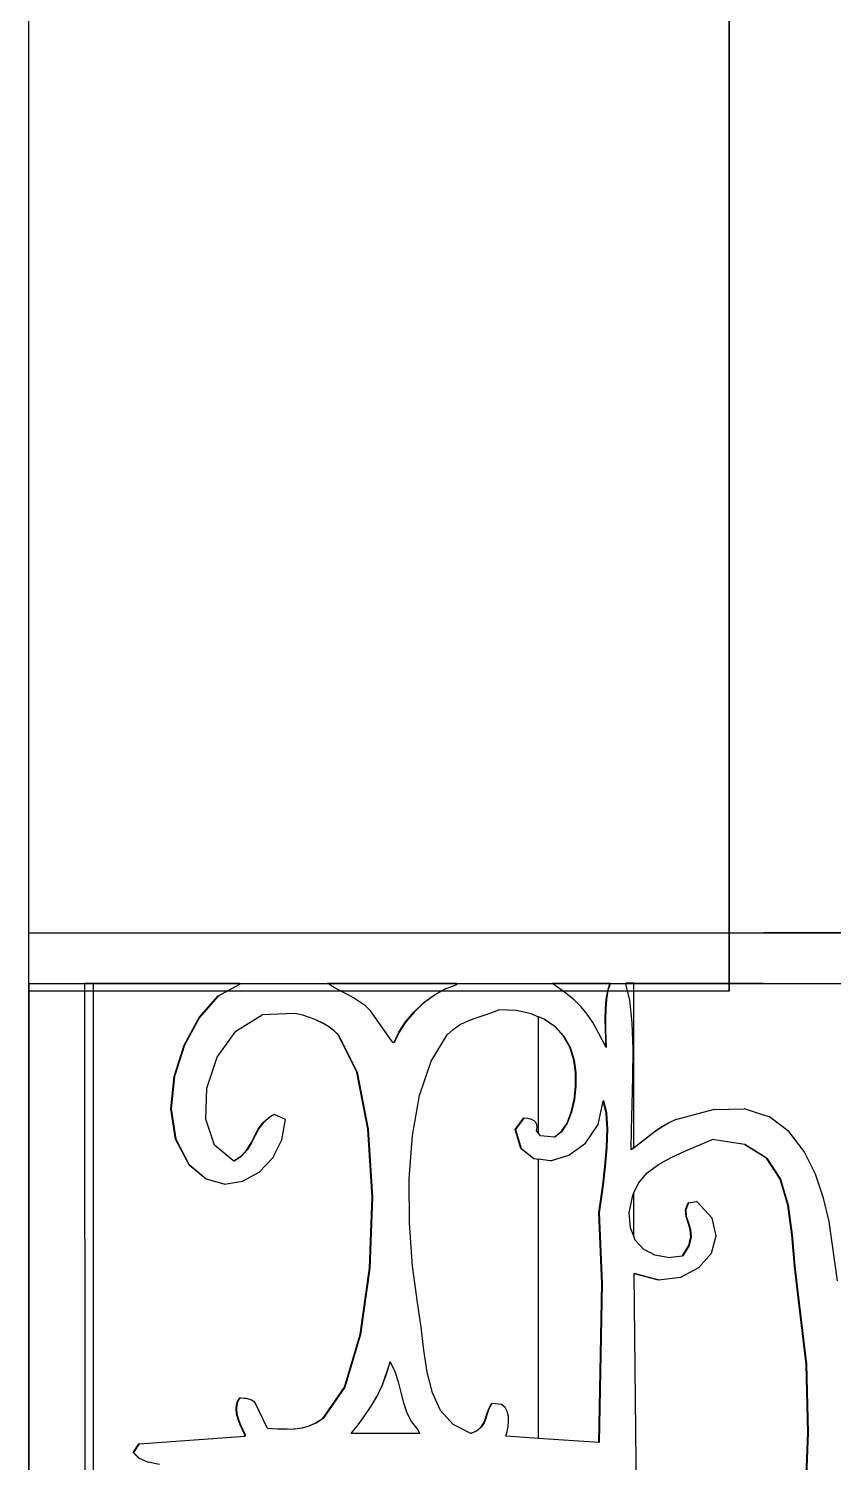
# Model space of a CAD drawing. Header units: inches. Extents: x -343 to 13887, y -13069 to -746.
# Drawn here: x 2990.55 to 3004.34, y -9092.24 to -9067.67 of the extents above; entities that cross this region are included whole.
import ezdxf

# ---------------------------------------------------------------- set-up
doc = ezdxf.new("R2010")
doc.units = ezdxf.units.IN
doc.header["$LTSCALE"] = 17
doc.header["$MEASUREMENT"] = 0
doc.layers.add('OUTLINE', color=1, linetype='Continuous', lineweight=25)

# ---------------------------------------------------------------- blocks, each defined once
blk = doc.blocks.new('kk')
for p, q in [((-1759, -2491.1), (-1656.537, -2491.1)), ((-1758.995, -2491.965), (-1758.995, -2491.1)), ((-1758.995, -2491.1), (-1757.89, -2491.1)), ((-1757.89, -2491.1), (-1750.266, -2491.1)), ((-1750.266, -2491.1), (-1748.633, -2491.1)), ((-1748.633, -2491.1), (-1746.408, -2491.1)), ((-1726.021, -2491.1), (-1746.408, -2491.1)), ((-1759, -2522.283), (-1759, -2491.965)), ((-1758.995, -2491.965), (-1759, -2491.965)), ((-1758.995, -2491.976), (-1758.995, -2491.965)), ((-1758.04, -2491.976), (-1758.995, -2491.976)), ((-1758.995, -2491.976), (-1758.995, -2506.258)), ((-1758.04, -2491.976), (-1758.04, -2491.965)), ((-1758.04, -2491.965), (-1757.89, -2491.965)), ((-1758.027, -2506.258), (-1758.04, -2491.976)), ((-1757.89, -2491.976), (-1758.04, -2491.976)), ((-1757.89, -2491.976), (-1757.89, -2491.965)), ((-1757.89, -2491.965), (-1755.393, -2491.965)), ((-1757.89, -2518.067), (-1757.89, -2491.976)), ((-1755.393, -2491.976), (-1757.89, -2491.976)), ((-1755.758, -2492.189), (-1755.393, -2491.986)), ((-1755.388, -2491.986), (-1755.753, -2492.189)), ((-1755.393, -2491.976), (-1755.393, -2491.965)), ((-1755.393, -2491.965), (-1755.388, -2491.965)), ((-1755.393, -2491.986), (-1755.393, -2491.976)), ((-1755.388, -2491.976), (-1755.393, -2491.976)), ((-1755.388, -2491.986), (-1755.393, -2491.986)), ((-1755.388, -2491.965), (-1755.388, -2491.976)), ((-1753.866, -2491.976), (-1755.388, -2491.976)), ((-1755.388, -2491.976), (-1755.388, -2491.986)), ((-1753.866, -2491.976), (-1753.883, -2491.965)), ((-1753.883, -2491.965), (-1751.666, -2491.965)), ((-1753.776, -2492.033), (-1753.866, -2491.976)), ((-1751.666, -2491.976), (-1753.866, -2491.976)), ((-1753.663, -2492.095), (-1753.776, -2492.033)), ((-1753.549, -2492.155), (-1753.663, -2492.095)), ((-1752.053, -2492.17), (-1751.862, -2492.062)), ((-1751.857, -2492.062), (-1752.048, -2492.17)), ((-1751.857, -2492.062), (-1751.862, -2492.062)), ((-1751.857, -2492.062), (-1751.666, -2491.986)), ((-1751.666, -2491.976), (-1751.666, -2491.965)), ((-1751.666, -2491.965), (-1751.662, -2491.965)), ((-1751.666, -2491.986), (-1751.666, -2491.976)), ((-1751.662, -2491.976), (-1751.666, -2491.976)), ((-1751.662, -2491.986), (-1751.666, -2491.986)), ((-1751.662, -2491.965), (-1751.662, -2491.976)), ((-1750.022, -2491.976), (-1751.662, -2491.976)), ((-1751.662, -2491.976), (-1751.662, -2491.986)), ((-1750.022, -2491.976), (-1750.037, -2491.965)), ((-1750.037, -2491.965), (-1749.039, -2491.965)), ((-1749.82, -2492.121), (-1750.022, -2491.976)), ((-1749.042, -2491.976), (-1750.022, -2491.976)), ((-1749.657, -2492.25), (-1749.82, -2492.121)), ((-1749.105, -2492.241), (-1749.08, -2492.091)), ((-1749.075, -2492.091), (-1749.1, -2492.241)), ((-1749.08, -2492.091), (-1749.042, -2491.976)), ((-1749.075, -2492.091), (-1749.08, -2492.091)), ((-1749.038, -2491.976), (-1749.075, -2492.091)), ((-1749.042, -2491.976), (-1749.039, -2491.965)), ((-1749.038, -2491.976), (-1749.042, -2491.976)), ((-1749.039, -2491.965), (-1749.034, -2491.965)), ((-1749.034, -2491.965), (-1749.038, -2491.976)), ((-1748.769, -2491.976), (-1749.038, -2491.976)), ((-1748.769, -2491.976), (-1748.771, -2491.965)), ((-1748.633, -2491.965), (-1748.771, -2491.965)), ((-1748.701, -2492.256), (-1748.769, -2491.976)), ((-1748.633, -2491.976), (-1748.769, -2491.976)), ((-1748.633, -2491.976), (-1748.633, -2491.965)), ((-1746.408, -2491.968), (-1748.633, -2491.965)), ((-1748.633, -2494.784), (-1748.633, -2491.976)), ((-1746.408, -2491.976), (-1748.633, -2491.976)), ((-1746.408, -2491.968), (-1746.408, -2491.976)), ((-1746.408, -2491.968), (-1739.286, -2491.976)), ((-1739.286, -2491.976), (-1746.408, -2491.976)), ((-1756.08, -2492.551), (-1755.758, -2492.189)), ((-1755.753, -2492.189), (-1756.076, -2492.551)), ((-1755.753, -2492.189), (-1755.758, -2492.189)), ((-1753.437, -2492.216), (-1753.549, -2492.155)), ((-1753.33, -2492.282), (-1753.437, -2492.216)), ((-1753.231, -2492.355), (-1753.33, -2492.282)), ((-1753.143, -2492.441), (-1753.231, -2492.355)), ((-1752.4, -2492.459), (-1752.235, -2492.304)), ((-1752.23, -2492.304), (-1752.396, -2492.459)), ((-1752.235, -2492.304), (-1752.053, -2492.17)), ((-1752.23, -2492.304), (-1752.235, -2492.304)), ((-1752.048, -2492.17), (-1752.23, -2492.304)), ((-1752.048, -2492.17), (-1752.053, -2492.17)), ((-1749.532, -2492.369), (-1749.657, -2492.25)), ((-1749.431, -2492.493), (-1749.532, -2492.369)), ((-1749.118, -2492.406), (-1749.105, -2492.241)), ((-1749.1, -2492.241), (-1749.113, -2492.406)), ((-1749.1, -2492.241), (-1749.105, -2492.241)), ((-1748.661, -2492.644), (-1748.701, -2492.256)), ((-1756.337, -2493.024), (-1756.08, -2492.551)), ((-1756.076, -2492.551), (-1756.332, -2493.024)), ((-1756.076, -2492.551), (-1756.08, -2492.551)), ((-1755.451, -2492.785), (-1755, -2492.507)), ((-1754.433, -2492.484), (-1755, -2492.507)), ((-1754.31, -2492.515), (-1754.433, -2492.484)), ((-1754.305, -2492.515), (-1754.31, -2492.515)), ((-1754.188, -2492.552), (-1754.305, -2492.515)), ((-1754.183, -2492.552), (-1754.188, -2492.552)), ((-1754.071, -2492.597), (-1754.183, -2492.552)), ((-1753.963, -2492.649), (-1754.071, -2492.597)), ((-1754.067, -2492.597), (-1754.071, -2492.597)), ((-1754.067, -2492.597), (-1753.958, -2492.649)), ((-1752.761, -2492.981), (-1753.143, -2492.441)), ((-1752.544, -2492.627), (-1752.4, -2492.459)), ((-1752.396, -2492.459), (-1752.539, -2492.627)), ((-1752.396, -2492.459), (-1752.4, -2492.459)), ((-1751.618, -2492.681), (-1751.498, -2492.622)), ((-1751.498, -2492.622), (-1751.37, -2492.571)), ((-1751.37, -2492.571), (-1751.093, -2492.476)), ((-1751.093, -2492.476), (-1750.946, -2492.419)), ((-1750.65, -2492.433), (-1750.946, -2492.419)), ((-1750.65, -2492.433), (-1750.645, -2492.433)), ((-1750.389, -2492.488), (-1750.645, -2492.433)), ((-1750.385, -2492.488), (-1750.389, -2492.488)), ((-1750.385, -2492.488), (-1750.266, -2492.539)), ((-1750.266, -2494.536), (-1750.266, -2492.539)), ((-1750.167, -2492.58), (-1750.266, -2492.539)), ((-1749.983, -2492.709), (-1750.167, -2492.58)), ((-1750.162, -2492.58), (-1750.167, -2492.58)), ((-1750.162, -2492.58), (-1749.978, -2492.709)), ((-1749.337, -2492.641), (-1749.431, -2492.493)), ((-1749.121, -2492.58), (-1749.118, -2492.406)), ((-1749.119, -2492.753), (-1749.121, -2492.58)), ((-1749.117, -2492.58), (-1749.121, -2492.58)), ((-1749.113, -2492.406), (-1749.118, -2492.406)), ((-1749.113, -2492.406), (-1749.117, -2492.58)), ((-1749.117, -2492.58), (-1749.115, -2492.753)), ((-1755.771, -2493.234), (-1755.451, -2492.785)), ((-1753.864, -2492.708), (-1753.963, -2492.649)), ((-1753.958, -2492.649), (-1753.963, -2492.649)), ((-1753.958, -2492.649), (-1753.859, -2492.708)), ((-1753.774, -2492.776), (-1753.864, -2492.708)), ((-1753.859, -2492.708), (-1753.864, -2492.708)), ((-1753.859, -2492.708), (-1753.77, -2492.776)), ((-1753.697, -2492.851), (-1753.774, -2492.776)), ((-1753.77, -2492.776), (-1753.774, -2492.776)), ((-1753.77, -2492.776), (-1753.692, -2492.851)), ((-1753.379, -2493.491), (-1753.697, -2492.851)), ((-1753.692, -2492.851), (-1753.697, -2492.851)), ((-1753.692, -2492.851), (-1753.375, -2493.491)), ((-1752.741, -2492.981), (-1752.66, -2492.803)), ((-1752.655, -2492.803), (-1752.737, -2492.981)), ((-1752.66, -2492.803), (-1752.544, -2492.627)), ((-1752.655, -2492.803), (-1752.66, -2492.803)), ((-1752.539, -2492.627), (-1752.655, -2492.803)), ((-1752.539, -2492.627), (-1752.544, -2492.627)), ((-1752.107, -2493.301), (-1751.829, -2492.851)), ((-1751.829, -2492.851), (-1751.729, -2492.756)), ((-1751.729, -2492.756), (-1751.618, -2492.681)), ((-1749.837, -2492.871), (-1749.983, -2492.709)), ((-1749.978, -2492.709), (-1749.983, -2492.709)), ((-1749.978, -2492.709), (-1749.833, -2492.871)), ((-1749.234, -2492.826), (-1749.337, -2492.641)), ((-1749.111, -2493.058), (-1749.234, -2492.826)), ((-1749.114, -2492.918), (-1749.119, -2492.753)), ((-1749.115, -2492.753), (-1749.119, -2492.753)), ((-1749.115, -2492.753), (-1749.11, -2492.918)), ((-1748.646, -2493.095), (-1748.661, -2492.644)), ((-1756.505, -2493.561), (-1756.337, -2493.024)), ((-1756.332, -2493.024), (-1756.5, -2493.561)), ((-1756.332, -2493.024), (-1756.337, -2493.024)), ((-1752.741, -2492.981), (-1752.761, -2492.981)), ((-1752.737, -2492.981), (-1752.741, -2492.981)), ((-1749.73, -2493.063), (-1749.837, -2492.871)), ((-1749.833, -2492.871), (-1749.837, -2492.871)), ((-1749.833, -2492.871), (-1749.725, -2493.063)), ((-1749.66, -2493.284), (-1749.73, -2493.063)), ((-1749.725, -2493.063), (-1749.73, -2493.063)), ((-1749.725, -2493.063), (-1749.655, -2493.284)), ((-1749.111, -2493.058), (-1749.114, -2492.918)), ((-1749.11, -2492.918), (-1749.114, -2492.918)), ((-1749.106, -2493.068), (-1749.111, -2493.058)), ((-1749.11, -2492.918), (-1749.106, -2493.068)), ((-1748.647, -2493.573), (-1748.646, -2493.095)), ((-1755.947, -2493.766), (-1755.771, -2493.234)), ((-1752.303, -2493.89), (-1752.107, -2493.301)), ((-1749.63, -2493.497), (-1749.66, -2493.284)), ((-1749.655, -2493.284), (-1749.66, -2493.284)), ((-1749.655, -2493.284), (-1749.626, -2493.497)), ((-1756.562, -2494.115), (-1756.505, -2493.561)), ((-1756.5, -2493.561), (-1756.558, -2494.115)), ((-1756.5, -2493.561), (-1756.505, -2493.561)), ((-1753.187, -2494.464), (-1753.379, -2493.491)), ((-1753.375, -2493.491), (-1753.379, -2493.491)), ((-1753.375, -2493.491), (-1753.183, -2494.464)), ((-1749.629, -2493.727), (-1749.63, -2493.497)), ((-1749.626, -2493.497), (-1749.63, -2493.497)), ((-1749.626, -2493.497), (-1749.624, -2493.727)), ((-1748.658, -2494.043), (-1748.647, -2493.573)), ((-1755.967, -2494.297), (-1755.947, -2493.766)), ((-1749.653, -2493.958), (-1749.629, -2493.727)), ((-1749.624, -2493.727), (-1749.649, -2493.958)), ((-1749.624, -2493.727), (-1749.629, -2493.727)), ((-1752.424, -2494.576), (-1752.303, -2493.89)), ((-1749.703, -2494.176), (-1749.653, -2493.958)), ((-1749.649, -2493.958), (-1749.699, -2494.176)), ((-1749.649, -2493.958), (-1749.653, -2493.958)), ((-1749.246, -2494.387), (-1749.156, -2493.985)), ((-1749.156, -2493.985), (-1749.154, -2493.976)), ((-1749.105, -2494.188), (-1749.156, -2493.985)), ((-1749.154, -2493.976), (-1749.101, -2494.188)), ((-1748.67, -2494.47), (-1748.658, -2494.043)), ((-1756.486, -2494.636), (-1756.562, -2494.115)), ((-1756.558, -2494.115), (-1756.562, -2494.115)), ((-1756.558, -2494.115), (-1756.481, -2494.636)), ((-1755.817, -2494.742), (-1755.967, -2494.297)), ((-1754.978, -2494.344), (-1754.867, -2494.257)), ((-1754.863, -2494.257), (-1754.973, -2494.344)), ((-1754.867, -2494.257), (-1754.796, -2494.213)), ((-1754.863, -2494.257), (-1754.867, -2494.257)), ((-1754.793, -2494.215), (-1754.863, -2494.257)), ((-1754.796, -2494.213), (-1754.793, -2494.215)), ((-1754.791, -2494.213), (-1754.793, -2494.215)), ((-1754.6, -2494.3), (-1754.791, -2494.213)), ((-1754.661, -2494.647), (-1754.6, -2494.3)), ((-1750.663, -2494.473), (-1750.52, -2494.278)), ((-1750.515, -2494.278), (-1750.659, -2494.473)), ((-1750.515, -2494.278), (-1750.52, -2494.278)), ((-1750.515, -2494.278), (-1750.514, -2494.279)), ((-1750.442, -2494.285), (-1750.514, -2494.279)), ((-1750.384, -2494.299), (-1750.442, -2494.285)), ((-1750.34, -2494.322), (-1750.384, -2494.299)), ((-1750.31, -2494.353), (-1750.34, -2494.322)), ((-1749.777, -2494.366), (-1749.703, -2494.176)), ((-1749.699, -2494.176), (-1749.773, -2494.366)), ((-1749.699, -2494.176), (-1749.703, -2494.176)), ((-1749.089, -2494.465), (-1749.105, -2494.188)), ((-1749.101, -2494.188), (-1749.105, -2494.188)), ((-1749.101, -2494.188), (-1749.084, -2494.465)), ((-1748.04, -2494.358), (-1747.916, -2494.3)), ((-1747.911, -2494.3), (-1748.035, -2494.358)), ((-1747.911, -2494.3), (-1747.916, -2494.3)), ((-1747.911, -2494.3), (-1747.271, -2494.127)), ((-1747.266, -2494.127), (-1747.271, -2494.127)), ((-1747.266, -2494.127), (-1746.74, -2494.118)), ((-1746.736, -2494.118), (-1746.74, -2494.118)), ((-1746.408, -2494.224), (-1746.736, -2494.118)), ((-1746.308, -2494.256), (-1746.408, -2494.224)), ((-1745.971, -2494.51), (-1746.308, -2494.256)), ((-1755.189, -2494.702), (-1755.125, -2494.576)), ((-1755.121, -2494.576), (-1755.184, -2494.702)), ((-1755.125, -2494.576), (-1755.06, -2494.453)), ((-1755.121, -2494.576), (-1755.125, -2494.576)), ((-1755.055, -2494.453), (-1755.121, -2494.576)), ((-1755.06, -2494.453), (-1754.978, -2494.344)), ((-1755.055, -2494.453), (-1755.06, -2494.453)), ((-1754.973, -2494.344), (-1755.055, -2494.453)), ((-1754.973, -2494.344), (-1754.978, -2494.344)), ((-1753.116, -2495.631), (-1753.187, -2494.464)), ((-1753.183, -2494.464), (-1753.187, -2494.464)), ((-1753.183, -2494.464), (-1753.112, -2495.631)), ((-1752.479, -2495.32), (-1752.424, -2494.576)), ((-1750.569, -2494.796), (-1750.663, -2494.473)), ((-1750.659, -2494.473), (-1750.663, -2494.473)), ((-1750.659, -2494.473), (-1750.564, -2494.796)), ((-1750.294, -2494.393), (-1750.31, -2494.353)), ((-1750.3, -2494.495), (-1750.291, -2494.44)), ((-1750.266, -2494.536), (-1750.3, -2494.495)), ((-1750.291, -2494.44), (-1750.294, -2494.393)), ((-1750.229, -2494.581), (-1750.266, -2494.536)), ((-1749.994, -2494.602), (-1750.229, -2494.581)), ((-1749.994, -2494.602), (-1749.875, -2494.514)), ((-1749.87, -2494.514), (-1749.99, -2494.603)), ((-1749.875, -2494.514), (-1749.777, -2494.366)), ((-1749.87, -2494.514), (-1749.875, -2494.514)), ((-1749.773, -2494.366), (-1749.87, -2494.514)), ((-1749.773, -2494.366), (-1749.777, -2494.366)), ((-1749.46, -2494.704), (-1749.246, -2494.387)), ((-1749.099, -2494.779), (-1749.089, -2494.465)), ((-1749.084, -2494.465), (-1749.094, -2494.779)), ((-1749.084, -2494.465), (-1749.089, -2494.465)), ((-1748.676, -2494.815), (-1748.67, -2494.47)), ((-1748.474, -2494.663), (-1748.371, -2494.581)), ((-1748.366, -2494.581), (-1748.469, -2494.663)), ((-1748.371, -2494.581), (-1748.265, -2494.502)), ((-1748.366, -2494.581), (-1748.371, -2494.581)), ((-1748.26, -2494.502), (-1748.366, -2494.581)), ((-1748.265, -2494.502), (-1748.155, -2494.426)), ((-1748.26, -2494.502), (-1748.265, -2494.502)), ((-1748.151, -2494.426), (-1748.26, -2494.502)), ((-1748.155, -2494.426), (-1748.04, -2494.358)), ((-1748.151, -2494.426), (-1748.155, -2494.426)), ((-1748.035, -2494.358), (-1748.151, -2494.426)), ((-1748.035, -2494.358), (-1748.04, -2494.358)), ((-1745.712, -2494.847), (-1745.971, -2494.51)), ((-1756.253, -2495.078), (-1756.486, -2494.636)), ((-1756.481, -2494.636), (-1756.486, -2494.636)), ((-1756.481, -2494.636), (-1756.248, -2495.078)), ((-1755.486, -2495.012), (-1755.817, -2494.742)), ((-1755.357, -2494.93), (-1755.261, -2494.823)), ((-1755.257, -2494.823), (-1755.353, -2494.93)), ((-1755.261, -2494.823), (-1755.189, -2494.702)), ((-1755.257, -2494.823), (-1755.261, -2494.823)), ((-1755.184, -2494.702), (-1755.257, -2494.823)), ((-1755.184, -2494.702), (-1755.189, -2494.702)), ((-1754.819, -2494.956), (-1754.661, -2494.647)), ((-1750.353, -2494.97), (-1750.569, -2494.796)), ((-1750.564, -2494.796), (-1750.569, -2494.796)), ((-1750.564, -2494.796), (-1750.348, -2494.97)), ((-1749.99, -2494.603), (-1749.994, -2494.602)), ((-1749.747, -2494.913), (-1749.46, -2494.704)), ((-1749.127, -2495.106), (-1749.099, -2494.779)), ((-1749.094, -2494.779), (-1749.122, -2495.106)), ((-1749.094, -2494.779), (-1749.099, -2494.779)), ((-1748.676, -2494.815), (-1748.633, -2494.784)), ((-1748.633, -2494.788), (-1748.676, -2494.819)), ((-1748.676, -2494.819), (-1748.676, -2494.815)), ((-1748.633, -2494.784), (-1748.576, -2494.743)), ((-1748.572, -2494.743), (-1748.633, -2494.788)), ((-1748.633, -2494.788), (-1748.633, -2494.784)), ((-1748.576, -2494.743), (-1748.474, -2494.663)), ((-1748.572, -2494.743), (-1748.576, -2494.743)), ((-1748.469, -2494.663), (-1748.572, -2494.743)), ((-1748.469, -2494.663), (-1748.474, -2494.663)), ((-1747.761, -2494.841), (-1747.29, -2494.646)), ((-1746.733, -2494.727), (-1747.29, -2494.646)), ((-1746.733, -2494.727), (-1746.729, -2494.727)), ((-1746.408, -2494.93), (-1746.733, -2494.727)), ((-1746.729, -2494.727), (-1746.352, -2494.963)), ((-1755.961, -2495.323), (-1756.253, -2495.078)), ((-1756.248, -2495.078), (-1756.253, -2495.078)), ((-1756.248, -2495.078), (-1755.956, -2495.323)), ((-1755.486, -2495.012), (-1755.357, -2494.93)), ((-1755.484, -2495.013), (-1755.486, -2495.012)), ((-1755.353, -2494.93), (-1755.484, -2495.013)), ((-1755.353, -2494.93), (-1755.357, -2494.93)), ((-1755.052, -2495.201), (-1754.819, -2494.956)), ((-1750.348, -2494.97), (-1750.353, -2494.97)), ((-1750.348, -2494.97), (-1750.266, -2494.98)), ((-1750.266, -2499.765), (-1750.266, -2494.98)), ((-1750.064, -2495.006), (-1750.266, -2494.98)), ((-1750.063, -2495.005), (-1750.064, -2495.006)), ((-1750.06, -2495.006), (-1750.063, -2495.005)), ((-1750.06, -2495.006), (-1749.747, -2494.913)), ((-1748.402, -2495.217), (-1748.212, -2495.072)), ((-1748.212, -2495.072), (-1747.995, -2494.949)), ((-1747.995, -2494.949), (-1747.761, -2494.841)), ((-1746.357, -2494.963), (-1746.408, -2494.93)), ((-1746.352, -2494.963), (-1746.357, -2494.963)), ((-1746.124, -2495.321), (-1746.357, -2494.963)), ((-1746.352, -2494.963), (-1746.119, -2495.321)), ((-1745.52, -2495.238), (-1745.712, -2494.847)), ((-1755.956, -2495.323), (-1755.961, -2495.323)), ((-1755.649, -2495.409), (-1755.956, -2495.323)), ((-1755.334, -2495.36), (-1755.052, -2495.201)), ((-1752.476, -2496.079), (-1752.479, -2495.32)), ((-1749.164, -2495.419), (-1749.127, -2495.106)), ((-1749.122, -2495.106), (-1749.16, -2495.419)), ((-1749.122, -2495.106), (-1749.127, -2495.106)), ((-1748.552, -2495.39), (-1748.402, -2495.217)), ((-1746.119, -2495.321), (-1746.124, -2495.321)), ((-1745.994, -2495.77), (-1746.124, -2495.321)), ((-1746.119, -2495.321), (-1745.99, -2495.77)), ((-1745.381, -2495.65), (-1745.52, -2495.238)), ((-1755.646, -2495.408), (-1755.649, -2495.409)), ((-1755.644, -2495.409), (-1755.646, -2495.408)), ((-1755.644, -2495.409), (-1755.334, -2495.36)), ((-1749.23, -2495.9), (-1749.164, -2495.419)), ((-1749.16, -2495.419), (-1749.225, -2495.9)), ((-1749.16, -2495.419), (-1749.164, -2495.419)), ((-1748.652, -2495.597), (-1748.633, -2495.559)), ((-1748.633, -2495.559), (-1748.552, -2495.39)), ((-1748.633, -2496.301), (-1748.633, -2495.559)), ((-1753.162, -2496.85), (-1753.116, -2495.631)), ((-1753.112, -2495.631), (-1753.158, -2496.85)), ((-1753.112, -2495.631), (-1753.116, -2495.631)), ((-1748.711, -2495.898), (-1748.652, -2495.597)), ((-1747.745, -2495.849), (-1747.701, -2495.727)), ((-1747.696, -2495.727), (-1747.74, -2495.849)), ((-1747.696, -2495.727), (-1747.701, -2495.727)), ((-1747.696, -2495.727), (-1747.558, -2495.705)), ((-1747.553, -2495.705), (-1747.558, -2495.705)), ((-1747.292, -2495.989), (-1747.553, -2495.705)), ((-1745.927, -2496.279), (-1745.994, -2495.77)), ((-1745.99, -2495.77), (-1745.994, -2495.77)), ((-1745.99, -2495.77), (-1745.922, -2496.279)), ((-1745.284, -2496.051), (-1745.381, -2495.65)), ((-1749.182, -2497.111), (-1749.23, -2495.9)), ((-1749.225, -2495.9), (-1749.23, -2495.9)), ((-1749.225, -2495.9), (-1749.177, -2497.111)), ((-1748.692, -2496.156), (-1748.711, -2495.898)), ((-1747.74, -2495.849), (-1747.745, -2495.849)), ((-1747.737, -2495.961), (-1747.745, -2495.849)), ((-1747.74, -2495.849), (-1747.733, -2495.961)), ((-1747.733, -2495.961), (-1747.737, -2495.961)), ((-1747.703, -2496.071), (-1747.737, -2495.961)), ((-1747.733, -2495.961), (-1747.698, -2496.071)), ((-1747.219, -2496.296), (-1747.292, -2495.989)), ((-1745.145, -2497.067), (-1745.284, -2496.051)), ((-1752.424, -2496.812), (-1752.476, -2496.079)), ((-1748.633, -2496.301), (-1748.692, -2496.156)), ((-1748.607, -2496.367), (-1748.633, -2496.301)), ((-1747.698, -2496.071), (-1747.703, -2496.071)), ((-1747.667, -2496.186), (-1747.703, -2496.071)), ((-1747.698, -2496.071), (-1747.662, -2496.186)), ((-1747.662, -2496.186), (-1747.667, -2496.186)), ((-1747.654, -2496.314), (-1747.667, -2496.186)), ((-1747.662, -2496.186), (-1747.649, -2496.314)), ((-1747.303, -2496.591), (-1747.219, -2496.296)), ((-1745.922, -2496.279), (-1745.927, -2496.279)), ((-1745.88, -2496.816), (-1745.927, -2496.279)), ((-1745.922, -2496.279), (-1745.875, -2496.816)), ((-1748.464, -2496.525), (-1748.607, -2496.367)), ((-1748.274, -2496.626), (-1748.464, -2496.525)), ((-1747.797, -2496.635), (-1747.689, -2496.461)), ((-1747.684, -2496.461), (-1747.792, -2496.635)), ((-1747.689, -2496.461), (-1747.654, -2496.314)), ((-1747.684, -2496.461), (-1747.689, -2496.461)), ((-1747.649, -2496.314), (-1747.684, -2496.461)), ((-1747.649, -2496.314), (-1747.654, -2496.314)), ((-1748.047, -2496.665), (-1748.274, -2496.626)), ((-1748.047, -2496.665), (-1747.797, -2496.635)), ((-1747.792, -2496.635), (-1747.797, -2496.635)), ((-1747.516, -2496.838), (-1747.303, -2496.591)), ((-1753.321, -2497.982), (-1753.162, -2496.85)), ((-1753.158, -2496.85), (-1753.316, -2497.982)), ((-1753.158, -2496.85), (-1753.162, -2496.85)), ((-1752.331, -2497.478), (-1752.424, -2496.812)), ((-1748.633, -2496.977), (-1748.633, -2496.975)), ((-1748.628, -2496.938), (-1748.213, -2497.047)), ((-1748.628, -2496.939), (-1748.628, -2496.938)), ((-1748.213, -2497.047), (-1748.628, -2496.939)), ((-1748.533, -2505.539), (-1748.628, -2496.939)), ((-1748.21, -2497.046), (-1748.213, -2497.047)), ((-1748.208, -2497.047), (-1748.21, -2497.046)), ((-1748.208, -2497.047), (-1747.828, -2497.001)), ((-1747.828, -2497.001), (-1747.516, -2496.838)), ((-1745.814, -2497.349), (-1745.88, -2496.816)), ((-1745.875, -2496.816), (-1745.88, -2496.816)), ((-1745.875, -2496.816), (-1745.809, -2497.349)), ((-1749.23, -2499.835), (-1749.182, -2497.111)), ((-1749.177, -2497.111), (-1749.225, -2499.835)), ((-1749.177, -2497.111), (-1749.182, -2497.111)), ((-1752.276, -2497.86), (-1752.331, -2497.478)), ((-1745.681, -2498.494), (-1745.814, -2497.349)), ((-1745.809, -2497.349), (-1745.814, -2497.349)), ((-1745.809, -2497.349), (-1745.676, -2498.494)), ((-1753.588, -2498.886), (-1753.321, -2497.982)), ((-1753.316, -2497.982), (-1753.584, -2498.886)), ((-1753.316, -2497.982), (-1753.321, -2497.982)), ((-1752.23, -2498.251), (-1752.276, -2497.86)), ((-1752.172, -2498.631), (-1752.23, -2498.251)), ((-1752.869, -2498.662), (-1752.808, -2498.451)), ((-1752.808, -2498.451), (-1752.841, -2498.549)), ((-1752.808, -2498.451), (-1752.729, -2498.619)), ((-1745.676, -2498.494), (-1745.681, -2498.494)), ((-1745.651, -2499.663), (-1745.681, -2498.494)), ((-1745.676, -2498.494), (-1745.647, -2499.663)), ((-1752.944, -2498.858), (-1752.869, -2498.662)), ((-1752.841, -2498.549), (-1752.913, -2498.767)), ((-1752.873, -2498.662), (-1752.913, -2498.767)), ((-1752.841, -2498.549), (-1752.873, -2498.662)), ((-1752.869, -2498.662), (-1752.873, -2498.662)), ((-1752.729, -2498.619), (-1752.671, -2498.796)), ((-1752.083, -2498.984), (-1752.172, -2498.631)), ((-1753.96, -2499.424), (-1753.588, -2498.886)), ((-1753.584, -2498.886), (-1753.955, -2499.424)), ((-1753.584, -2498.886), (-1753.588, -2498.886)), ((-1753.032, -2499.041), (-1752.944, -2498.858)), ((-1752.913, -2498.767), (-1752.944, -2498.858)), ((-1752.671, -2498.796), (-1752.624, -2498.978)), ((-1752.624, -2498.978), (-1752.577, -2499.156)), ((-1751.942, -2499.289), (-1752.083, -2498.984)), ((-1755.445, -2499.253), (-1755.432, -2499.163)), ((-1755.437, -2499.345), (-1755.445, -2499.253)), ((-1755.441, -2499.253), (-1755.445, -2499.253)), ((-1755.428, -2499.163), (-1755.441, -2499.253)), ((-1755.441, -2499.253), (-1755.432, -2499.345)), ((-1755.432, -2499.163), (-1755.393, -2499.078)), ((-1755.428, -2499.163), (-1755.432, -2499.163)), ((-1755.388, -2499.078), (-1755.428, -2499.163)), ((-1755.393, -2499.078), (-1755.388, -2499.078)), ((-1755.364, -2499.078), (-1755.388, -2499.078)), ((-1755.31, -2499.08), (-1755.364, -2499.078)), ((-1755.268, -2499.084), (-1755.31, -2499.08)), ((-1755.235, -2499.091), (-1755.268, -2499.084)), ((-1755.208, -2499.1), (-1755.235, -2499.091)), ((-1755.182, -2499.111), (-1755.208, -2499.1)), ((-1755.156, -2499.126), (-1755.182, -2499.111)), ((-1755.126, -2499.143), (-1755.156, -2499.126)), ((-1754.911, -2499.597), (-1755.126, -2499.143)), ((-1753.239, -2499.375), (-1753.131, -2499.212)), ((-1753.131, -2499.212), (-1753.032, -2499.041)), ((-1752.577, -2499.156), (-1752.52, -2499.327)), ((-1751.149, -2499.344), (-1751.119, -2499.257)), ((-1751.114, -2499.257), (-1751.145, -2499.344)), ((-1751.119, -2499.257), (-1751.069, -2499.165)), ((-1751.114, -2499.257), (-1751.119, -2499.257)), ((-1751.065, -2499.165), (-1751.114, -2499.257)), ((-1751.069, -2499.165), (-1751.065, -2499.165)), ((-1750.897, -2499.186), (-1751.065, -2499.165)), ((-1750.838, -2499.238), (-1750.897, -2499.186)), ((-1750.801, -2499.305), (-1750.838, -2499.238)), ((-1755.413, -2499.439), (-1755.437, -2499.345)), ((-1755.432, -2499.345), (-1755.437, -2499.345)), ((-1755.432, -2499.345), (-1755.408, -2499.439)), ((-1755.378, -2499.531), (-1755.413, -2499.439)), ((-1755.408, -2499.439), (-1755.413, -2499.439)), ((-1755.408, -2499.439), (-1755.373, -2499.531)), ((-1754.194, -2499.55), (-1754.077, -2499.498)), ((-1754.072, -2499.498), (-1754.189, -2499.55)), ((-1754.077, -2499.498), (-1753.96, -2499.424)), ((-1754.072, -2499.498), (-1754.077, -2499.498)), ((-1753.955, -2499.424), (-1754.072, -2499.498)), ((-1753.955, -2499.424), (-1753.96, -2499.424)), ((-1753.355, -2499.531), (-1753.239, -2499.375)), ((-1752.52, -2499.327), (-1752.441, -2499.483)), ((-1752.441, -2499.483), (-1752.331, -2499.619)), ((-1751.729, -2499.529), (-1751.942, -2499.289)), ((-1751.245, -2499.567), (-1751.201, -2499.499)), ((-1751.196, -2499.499), (-1751.24, -2499.567)), ((-1751.201, -2499.499), (-1751.173, -2499.425)), ((-1751.196, -2499.499), (-1751.201, -2499.499)), ((-1751.168, -2499.425), (-1751.196, -2499.499)), ((-1751.173, -2499.425), (-1751.149, -2499.344)), ((-1751.168, -2499.425), (-1751.173, -2499.425)), ((-1751.145, -2499.344), (-1751.168, -2499.425)), ((-1751.145, -2499.344), (-1751.149, -2499.344)), ((-1750.782, -2499.384), (-1750.801, -2499.305)), ((-1750.787, -2499.559), (-1750.778, -2499.47)), ((-1750.778, -2499.47), (-1750.782, -2499.384)), ((-1757.108, -2499.857), (-1755.297, -2499.727)), ((-1755.338, -2499.62), (-1755.378, -2499.531)), ((-1755.373, -2499.531), (-1755.378, -2499.531)), ((-1755.373, -2499.531), (-1755.333, -2499.62)), ((-1755.297, -2499.705), (-1755.338, -2499.62)), ((-1755.333, -2499.62), (-1755.338, -2499.62)), ((-1755.333, -2499.62), (-1755.293, -2499.705)), ((-1755.297, -2499.727), (-1755.297, -2499.705)), ((-1755.293, -2499.705), (-1755.297, -2499.705)), ((-1755.293, -2499.727), (-1755.297, -2499.727)), ((-1755.293, -2499.705), (-1755.293, -2499.727)), ((-1754.736, -2499.605), (-1754.911, -2499.597)), ((-1754.58, -2499.608), (-1754.736, -2499.605)), ((-1754.58, -2499.608), (-1754.444, -2499.602)), ((-1754.44, -2499.602), (-1754.444, -2499.602)), ((-1754.44, -2499.602), (-1754.315, -2499.584)), ((-1754.311, -2499.584), (-1754.315, -2499.584)), ((-1754.311, -2499.584), (-1754.194, -2499.55)), ((-1754.189, -2499.55), (-1754.194, -2499.55)), ((-1753.477, -2499.684), (-1753.355, -2499.531)), ((-1752.307, -2499.684), (-1753.477, -2499.684)), ((-1752.331, -2499.619), (-1752.307, -2499.684)), ((-1751.425, -2499.682), (-1751.729, -2499.529)), ((-1751.425, -2499.682), (-1751.317, -2499.629)), ((-1751.423, -2499.684), (-1751.425, -2499.682)), ((-1751.312, -2499.629), (-1751.423, -2499.684)), ((-1751.317, -2499.629), (-1751.245, -2499.567)), ((-1751.312, -2499.629), (-1751.317, -2499.629)), ((-1751.24, -2499.567), (-1751.312, -2499.629)), ((-1751.24, -2499.567), (-1751.245, -2499.567)), ((-1750.826, -2499.727), (-1750.804, -2499.646)), ((-1750.266, -2499.765), (-1750.826, -2499.727)), ((-1750.804, -2499.646), (-1750.787, -2499.559)), ((-1745.695, -2500.846), (-1745.651, -2499.663)), ((-1745.647, -2499.663), (-1745.69, -2500.846)), ((-1745.647, -2499.663), (-1745.651, -2499.663)), ((-1757.208, -2500.008), (-1757.113, -2499.857)), ((-1757.108, -2499.857), (-1757.204, -2500.008)), ((-1757.108, -2499.857), (-1757.113, -2499.857)), ((-1749.23, -2499.835), (-1750.266, -2499.765)), ((-1749.225, -2499.835), (-1749.23, -2499.835)), ((-1757.113, -2500.103), (-1757.208, -2500.008)), ((-1757.204, -2500.008), (-1757.208, -2500.008)), ((-1757.204, -2500.008), (-1757.108, -2500.103)), ((-1756.956, -2500.171), (-1757.113, -2500.103)), ((-1757.108, -2500.103), (-1757.113, -2500.103)), ((-1757.108, -2500.103), (-1756.951, -2500.171)), ((-1756.951, -2500.171), (-1756.956, -2500.171)), ((-1756.756, -2500.214), (-1756.951, -2500.171))]:
    blk.add_line(p, q)

msp = doc.modelspace()

# ---------------------------------------------------------------- linework, layer by layer
at = {"layer": 'OUTLINE'}
msp.add_line((3002.555, -9084.163), (3002.555, -9054.163), dxfattribs=at)
msp.add_lwpolyline([(3002.555, -9054.163), (3002.555, -9084.163), (2990.555, -9084.163), (2990.555, -9054.163)], dxfattribs=at)

# ---------------------------------------------------------------- block references
msp.add_blockref('kk', (4749.555, -6592.063), dxfattribs=at)

doc.saveas('drawing.dxf')
